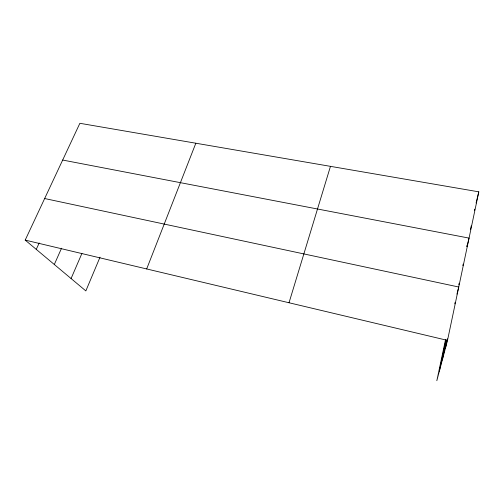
<?xml version="1.0" encoding="UTF-8"?>
<svg xmlns="http://www.w3.org/2000/svg" width="504" height="504" viewBox="0 0 504 504"><rect width="100%" height="100%" fill="white"/><g stroke="black" fill="none" stroke-linecap="round" stroke-linejoin="round"><path stroke-width="0.76" d="M445.498 347.962L447.426 338.839M454.803 303.862L455.118 302.343M458.823 284.779L459.15 283.248M462.861 265.639L463.182 264.109M466.893 246.506L467.214 244.982M470.434 229.729L471.24 225.918M474.453 210.666L474.774 209.141M445.549 339.545L436.829 380.703L447.502 340.395L478.8 191.835L79.871 123.297L25.2 240.106L85.844 290.915L100.019 257.185M439.356 371.152L445.958 339.942M442.285 360.095L446.487 340.206M476.085 203.049L478.8 191.835M466.981 246.506L469.054 238.108L62.666 160.052M456.945 294.128L458.747 287.015L44.661 198.532M289.019 302.759L330.466 166.352M146.677 268.953L195.836 143.218M71.077 278.542L81.919 253.43M54.306 264.493L61.538 248.226M36.256 249.373L39.199 242.966M25.2 240.106L447.502 340.395"/></g></svg>
